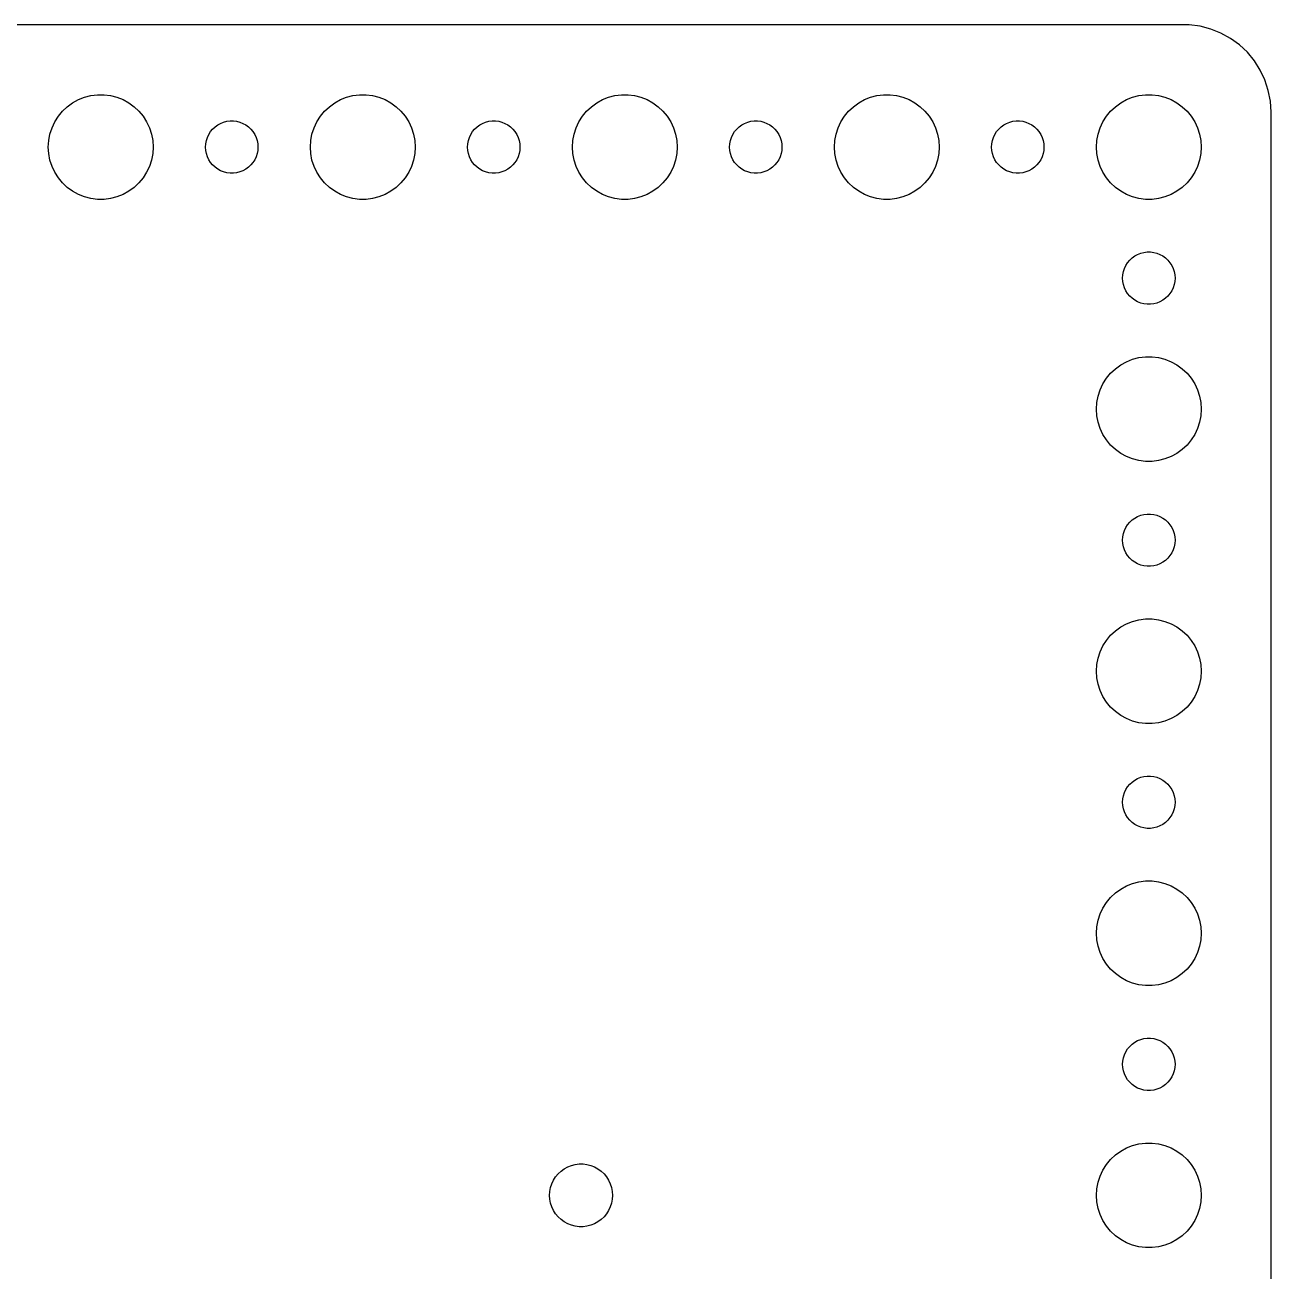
# Model space of a CAD drawing. Header units: metres. Extents: x -67 to 67, y -67 to 67.
# Drawn here: x -4.3 to 67, y -4.3 to 67 of the extents above; entities that cross this region are included whole.
import ezdxf

# ---------------------------------------------------------------- set-up
doc = ezdxf.new("R2010")
doc.units = ezdxf.units.M

msp = doc.modelspace()

# ---------------------------------------------------------------- linework, layer by layer
for p, q in [((62.3139, 66.9901), (-62.3139, 66.9901)), ((62.9369, 66.9114), (62.3139, 66.9901)), ((63.5451, 66.7553), (62.9369, 66.9114)), ((64.1289, 66.5241), (63.5451, 66.7553)), ((64.6791, 66.2216), (64.1289, 66.5241)), ((65.1871, 65.8526), (64.6791, 66.2216)), ((65.6448, 65.4227), (65.1871, 65.8526)), ((66.0451, 64.9389), (65.6448, 65.4227)), ((66.3815, 64.4088), (66.0451, 64.9389)), ((66.6489, 63.8406), (66.3815, 64.4088)), ((66.8429, 63.2434), (66.6489, 63.8406)), ((-1.27733, 62.7145), (-0.92705, 62.8532)), ((-0.92705, 62.8532), (-0.56213, 62.9469)), ((-0.56213, 62.9469), (-0.18837, 62.9941)), ((-0.18837, 62.9941), (0.18837, 62.9941)), ((0.18837, 62.9941), (0.56213, 62.9469)), ((0.56213, 62.9469), (0.92705, 62.8532)), ((0.92705, 62.8532), (1.27733, 62.7145)), ((13.7227, 62.7145), (14.0729, 62.8532)), ((14.0729, 62.8532), (14.4379, 62.9469)), ((14.4379, 62.9469), (14.8116, 62.9941)), ((14.8116, 62.9941), (15.1884, 62.9941)), ((15.1884, 62.9941), (15.5621, 62.9469)), ((15.5621, 62.9469), (15.927, 62.8532)), ((15.927, 62.8532), (16.2773, 62.7145)), ((28.7227, 62.7145), (29.0729, 62.8532)), ((29.0729, 62.8532), (29.4379, 62.9469)), ((29.4379, 62.9469), (29.8116, 62.9941)), ((29.8116, 62.9941), (30.1884, 62.9941)), ((30.1884, 62.9941), (30.5621, 62.9469)), ((30.5621, 62.9469), (30.927, 62.8532)), ((30.927, 62.8532), (31.2773, 62.7145)), ((43.7227, 62.7145), (44.0729, 62.8532)), ((44.0729, 62.8532), (44.4379, 62.9469)), ((44.4379, 62.9469), (44.8116, 62.9941)), ((44.8116, 62.9941), (45.1884, 62.9941)), ((45.1884, 62.9941), (45.5621, 62.9469)), ((45.5621, 62.9469), (45.927, 62.8532)), ((45.927, 62.8532), (46.2773, 62.7145)), ((58.7227, 62.7145), (59.0729, 62.8532)), ((59.0729, 62.8532), (59.4379, 62.9469)), ((59.4379, 62.9469), (59.8116, 62.9941)), ((59.8116, 62.9941), (60.1884, 62.9941)), ((60.1884, 62.9941), (60.5621, 62.9469)), ((60.5621, 62.9469), (60.927, 62.8532)), ((60.927, 62.8532), (61.2773, 62.7145)), ((66.9606, 62.6267), (66.8429, 63.2434)), ((-2.1869, 62.0536), (-1.91226, 62.3115)), ((-1.91226, 62.3115), (-1.60747, 62.533)), ((-1.60747, 62.533), (-1.27733, 62.7145)), ((1.27733, 62.7145), (1.60747, 62.533)), ((1.60747, 62.533), (1.91226, 62.3115)), ((1.91226, 62.3115), (2.1869, 62.0536)), ((12.8131, 62.0536), (13.0877, 62.3115)), ((13.0877, 62.3115), (13.3925, 62.533)), ((13.3925, 62.533), (13.7227, 62.7145)), ((16.2773, 62.7145), (16.6075, 62.533)), ((16.6075, 62.533), (16.9123, 62.3115)), ((16.9123, 62.3115), (17.1869, 62.0536)), ((27.8131, 62.0536), (28.0877, 62.3115)), ((28.0877, 62.3115), (28.3925, 62.533)), ((28.3925, 62.533), (28.7227, 62.7145)), ((31.2773, 62.7145), (31.6075, 62.533)), ((31.6075, 62.533), (31.9123, 62.3115)), ((31.9123, 62.3115), (32.1869, 62.0536)), ((42.8131, 62.0536), (43.0877, 62.3115)), ((43.0877, 62.3115), (43.3925, 62.533)), ((43.3925, 62.533), (43.7227, 62.7145)), ((46.2773, 62.7145), (46.6075, 62.533)), ((46.6075, 62.533), (46.9123, 62.3115)), ((46.9123, 62.3115), (47.1869, 62.0536)), ((57.8131, 62.0536), (58.0877, 62.3115)), ((58.0877, 62.3115), (58.3925, 62.533)), ((58.3925, 62.533), (58.7227, 62.7145)), ((61.2773, 62.7145), (61.6075, 62.533)), ((61.6075, 62.533), (61.9123, 62.3115)), ((61.9123, 62.3115), (62.1869, 62.0536)), ((67, 62), (66.9606, 62.6267)), ((-2.78932, 61.1044), (-2.62891, 61.4453)), ((-2.62891, 61.4453), (-2.42705, 61.7634)), ((-2.42705, 61.7634), (-2.1869, 62.0536)), ((2.1869, 62.0536), (2.42705, 61.7634)), ((2.42705, 61.7634), (2.62891, 61.4453)), ((2.62891, 61.4453), (2.78932, 61.1044)), ((6.69626, 61.2665), (6.86133, 61.3572)), ((6.86133, 61.3572), (7.03647, 61.4266)), ((7.03647, 61.4266), (7.21892, 61.4734)), ((7.21892, 61.4734), (7.40581, 61.497)), ((7.40581, 61.497), (7.59418, 61.497)), ((7.59418, 61.497), (7.78107, 61.4734)), ((7.78107, 61.4734), (7.96352, 61.4266)), ((7.96352, 61.4266), (8.13866, 61.3572)), ((8.13866, 61.3572), (8.30373, 61.2665)), ((12.2107, 61.1044), (12.3711, 61.4453)), ((12.3711, 61.4453), (12.5729, 61.7634)), ((12.5729, 61.7634), (12.8131, 62.0536)), ((17.1869, 62.0536), (17.427, 61.7634)), ((17.427, 61.7634), (17.6289, 61.4453)), ((17.6289, 61.4453), (17.7893, 61.1044)), ((21.6963, 61.2665), (21.8613, 61.3572)), ((21.8613, 61.3572), (22.0365, 61.4266)), ((22.0365, 61.4266), (22.2189, 61.4734)), ((22.2189, 61.4734), (22.4058, 61.497)), ((22.4058, 61.497), (22.5942, 61.497)), ((22.5942, 61.497), (22.7811, 61.4734)), ((22.7811, 61.4734), (22.9635, 61.4266)), ((22.9635, 61.4266), (23.1387, 61.3572)), ((23.1387, 61.3572), (23.3037, 61.2665)), ((27.2107, 61.1044), (27.3711, 61.4453)), ((27.3711, 61.4453), (27.5729, 61.7634)), ((27.5729, 61.7634), (27.8131, 62.0536)), ((32.1869, 62.0536), (32.427, 61.7634)), ((32.427, 61.7634), (32.6289, 61.4453)), ((32.6289, 61.4453), (32.7893, 61.1044)), ((36.6963, 61.2665), (36.8613, 61.3572)), ((36.8613, 61.3572), (37.0365, 61.4266)), ((37.0365, 61.4266), (37.2189, 61.4734)), ((37.2189, 61.4734), (37.4058, 61.497)), ((37.4058, 61.497), (37.5942, 61.497)), ((37.5942, 61.497), (37.7811, 61.4734)), ((37.7811, 61.4734), (37.9635, 61.4266)), ((37.9635, 61.4266), (38.1387, 61.3572)), ((38.1387, 61.3572), (38.3037, 61.2665)), ((42.2107, 61.1044), (42.3711, 61.4453)), ((42.3711, 61.4453), (42.5729, 61.7634)), ((42.5729, 61.7634), (42.8131, 62.0536)), ((47.1869, 62.0536), (47.427, 61.7634)), ((47.427, 61.7634), (47.6289, 61.4453)), ((47.6289, 61.4453), (47.7893, 61.1044)), ((51.6963, 61.2665), (51.8613, 61.3572)), ((51.8613, 61.3572), (52.0365, 61.4266)), ((52.0365, 61.4266), (52.2189, 61.4734)), ((52.2189, 61.4734), (52.4058, 61.497)), ((52.4058, 61.497), (52.5942, 61.497)), ((52.5942, 61.497), (52.7811, 61.4734)), ((52.7811, 61.4734), (52.9635, 61.4266)), ((52.9635, 61.4266), (53.1387, 61.3572)), ((53.1387, 61.3572), (53.3037, 61.2665)), ((57.2107, 61.1044), (57.3711, 61.4453)), ((57.3711, 61.4453), (57.5729, 61.7634)), ((57.5729, 61.7634), (57.8131, 62.0536)), ((62.1869, 62.0536), (62.427, 61.7634)), ((62.427, 61.7634), (62.6289, 61.4453)), ((62.6289, 61.4453), (62.7893, 61.1044)), ((67, -62), (67, 62)), ((-2.97633, 60.376), (-2.90575, 60.7461)), ((-2.90575, 60.7461), (-2.78932, 61.1044)), ((2.78932, 61.1044), (2.90575, 60.7461)), ((2.90575, 60.7461), (2.97633, 60.376)), ((6.10533, 60.5522), (6.18553, 60.7226)), ((6.18553, 60.7226), (6.28647, 60.8817)), ((6.28647, 60.8817), (6.40654, 61.0268)), ((6.40654, 61.0268), (6.54385, 61.1558)), ((6.54385, 61.1558), (6.69626, 61.2665)), ((8.30373, 61.2665), (8.45613, 61.1558)), ((8.45613, 61.1558), (8.59344, 61.0268)), ((8.59344, 61.0268), (8.71352, 60.8817)), ((8.71352, 60.8817), (8.81445, 60.7226)), ((8.81445, 60.7226), (8.89465, 60.5522)), ((12.0237, 60.376), (12.0942, 60.7461)), ((12.0942, 60.7461), (12.2107, 61.1044)), ((17.7893, 61.1044), (17.9057, 60.7461)), ((17.9057, 60.7461), (17.9763, 60.376)), ((21.1053, 60.5522), (21.1855, 60.7226)), ((21.1855, 60.7226), (21.2865, 60.8817)), ((21.2865, 60.8817), (21.4065, 61.0268)), ((21.4065, 61.0268), (21.5439, 61.1558)), ((21.5439, 61.1558), (21.6963, 61.2665)), ((23.3037, 61.2665), (23.4561, 61.1558)), ((23.4561, 61.1558), (23.5934, 61.0268)), ((23.5934, 61.0268), (23.7135, 60.8817)), ((23.7135, 60.8817), (23.8145, 60.7226)), ((23.8145, 60.7226), (23.8947, 60.5522)), ((27.0237, 60.376), (27.0942, 60.7461)), ((27.0942, 60.7461), (27.2107, 61.1044)), ((32.7893, 61.1044), (32.9057, 60.7461)), ((32.9057, 60.7461), (32.9763, 60.376)), ((36.1053, 60.5522), (36.1855, 60.7226)), ((36.1855, 60.7226), (36.2865, 60.8817)), ((36.2865, 60.8817), (36.4065, 61.0268)), ((36.4065, 61.0268), (36.5439, 61.1558)), ((36.5439, 61.1558), (36.6963, 61.2665)), ((38.3037, 61.2665), (38.4561, 61.1558)), ((38.4561, 61.1558), (38.5934, 61.0268)), ((38.5934, 61.0268), (38.7135, 60.8817)), ((38.7135, 60.8817), (38.8145, 60.7226)), ((38.8145, 60.7226), (38.8947, 60.5522)), ((42.0237, 60.376), (42.0942, 60.7461)), ((42.0942, 60.7461), (42.2107, 61.1044)), ((47.7893, 61.1044), (47.9057, 60.7461)), ((47.9057, 60.7461), (47.9763, 60.376)), ((51.1053, 60.5522), (51.1855, 60.7226)), ((51.1855, 60.7226), (51.2865, 60.8817)), ((51.2865, 60.8817), (51.4065, 61.0268)), ((51.4065, 61.0268), (51.5439, 61.1558)), ((51.5439, 61.1558), (51.6963, 61.2665)), ((53.3037, 61.2665), (53.4561, 61.1558)), ((53.4561, 61.1558), (53.5934, 61.0268)), ((53.5934, 61.0268), (53.7135, 60.8817)), ((53.7135, 60.8817), (53.8145, 60.7226)), ((53.8145, 60.7226), (53.8947, 60.5522)), ((57.0237, 60.376), (57.0942, 60.7461)), ((57.0942, 60.7461), (57.2107, 61.1044)), ((62.7893, 61.1044), (62.9057, 60.7461)), ((62.9057, 60.7461), (62.9763, 60.376)), ((-3, 60), (-2.97633, 60.376)), ((-2.97633, 59.624), (-3, 60)), ((2.97633, 60.376), (3, 60)), ((3, 60), (2.97633, 59.624)), ((6, 60), (6.01183, 60.188)), ((6.01183, 59.812), (6, 60)), ((6.01183, 60.188), (6.04712, 60.373)), ((6.04712, 60.373), (6.10533, 60.5522)), ((8.89465, 60.5522), (8.95287, 60.373)), ((8.95287, 60.373), (8.98816, 60.188)), ((8.98816, 60.188), (9, 60)), ((9, 60), (8.98816, 59.812)), ((12, 60), (12.0237, 60.376)), ((12.0237, 59.624), (12, 60)), ((17.9763, 60.376), (18, 60)), ((18, 60), (17.9763, 59.624)), ((21, 60), (21.0118, 60.188)), ((21.0118, 59.812), (21, 60)), ((21.0118, 60.188), (21.0471, 60.373)), ((21.0471, 60.373), (21.1053, 60.5522)), ((23.8947, 60.5522), (23.9529, 60.373)), ((23.9529, 60.373), (23.9882, 60.188)), ((23.9882, 60.188), (24, 60)), ((24, 60), (23.9882, 59.812)), ((27, 60), (27.0237, 60.376)), ((27.0237, 59.624), (27, 60)), ((32.9763, 60.376), (33, 60)), ((33, 60), (32.9763, 59.624)), ((36, 60), (36.0118, 60.188)), ((36.0118, 59.812), (36, 60)), ((36.0118, 60.188), (36.0471, 60.373)), ((36.0471, 60.373), (36.1053, 60.5522)), ((38.8947, 60.5522), (38.9529, 60.373)), ((38.9529, 60.373), (38.9882, 60.188)), ((38.9882, 60.188), (39, 60)), ((39, 60), (38.9882, 59.812)), ((42, 60), (42.0237, 60.376)), ((42.0237, 59.624), (42, 60)), ((47.9763, 60.376), (48, 60)), ((48, 60), (47.9763, 59.624)), ((51, 60), (51.0118, 60.188)), ((51.0118, 59.812), (51, 60)), ((51.0118, 60.188), (51.0471, 60.373)), ((51.0471, 60.373), (51.1053, 60.5522)), ((53.8947, 60.5522), (53.9529, 60.373)), ((53.9529, 60.373), (53.9882, 60.188)), ((53.9882, 60.188), (54, 60)), ((54, 60), (53.9882, 59.812)), ((57, 60), (57.0237, 60.376)), ((57.0237, 59.624), (57, 60)), ((62.9763, 60.376), (63, 60)), ((63, 60), (62.9763, 59.624)), ((-2.90575, 59.2539), (-2.97633, 59.624)), ((-2.78932, 58.8956), (-2.90575, 59.2539)), ((2.90575, 59.2539), (2.78932, 58.8956)), ((2.97633, 59.624), (2.90575, 59.2539)), ((6.04712, 59.627), (6.01183, 59.812)), ((6.10533, 59.4478), (6.04712, 59.627)), ((6.18553, 59.2774), (6.10533, 59.4478)), ((6.28647, 59.1183), (6.18553, 59.2774)), ((8.81445, 59.2774), (8.71352, 59.1183)), ((8.89465, 59.4478), (8.81445, 59.2774)), ((8.95287, 59.627), (8.89465, 59.4478)), ((8.98816, 59.812), (8.95287, 59.627)), ((12.0942, 59.2539), (12.0237, 59.624)), ((12.2107, 58.8956), (12.0942, 59.2539)), ((17.9057, 59.2539), (17.7893, 58.8956)), ((17.9763, 59.624), (17.9057, 59.2539)), ((21.0471, 59.627), (21.0118, 59.812)), ((21.1053, 59.4478), (21.0471, 59.627)), ((21.1855, 59.2774), (21.1053, 59.4478)), ((21.2865, 59.1183), (21.1855, 59.2774)), ((23.8145, 59.2774), (23.7135, 59.1183)), ((23.8947, 59.4478), (23.8145, 59.2774)), ((23.9529, 59.627), (23.8947, 59.4478)), ((23.9882, 59.812), (23.9529, 59.627)), ((27.0942, 59.2539), (27.0237, 59.624)), ((27.2107, 58.8956), (27.0942, 59.2539)), ((32.9057, 59.2539), (32.7893, 58.8956)), ((32.9763, 59.624), (32.9057, 59.2539)), ((36.0471, 59.627), (36.0118, 59.812)), ((36.1053, 59.4478), (36.0471, 59.627)), ((36.1855, 59.2774), (36.1053, 59.4478)), ((36.2865, 59.1183), (36.1855, 59.2774)), ((38.8145, 59.2774), (38.7135, 59.1183)), ((38.8947, 59.4478), (38.8145, 59.2774)), ((38.9529, 59.627), (38.8947, 59.4478)), ((38.9882, 59.812), (38.9529, 59.627)), ((42.0942, 59.2539), (42.0237, 59.624)), ((42.2107, 58.8956), (42.0942, 59.2539)), ((47.9057, 59.2539), (47.7893, 58.8956)), ((47.9763, 59.624), (47.9057, 59.2539)), ((51.0471, 59.627), (51.0118, 59.812)), ((51.1053, 59.4478), (51.0471, 59.627)), ((51.1855, 59.2774), (51.1053, 59.4478)), ((51.2865, 59.1183), (51.1855, 59.2774)), ((53.8145, 59.2774), (53.7135, 59.1183)), ((53.8947, 59.4478), (53.8145, 59.2774)), ((53.9529, 59.627), (53.8947, 59.4478)), ((53.9882, 59.812), (53.9529, 59.627)), ((57.0942, 59.2539), (57.0237, 59.624)), ((57.2107, 58.8956), (57.0942, 59.2539)), ((62.9057, 59.2539), (62.7893, 58.8956)), ((62.9763, 59.624), (62.9057, 59.2539)), ((-2.62891, 58.5547), (-2.78932, 58.8956)), ((-2.42705, 58.2366), (-2.62891, 58.5547)), ((2.62891, 58.5547), (2.42705, 58.2366)), ((2.78932, 58.8956), (2.62891, 58.5547)), ((6.40654, 58.9732), (6.28647, 59.1183)), ((6.54385, 58.8442), (6.40654, 58.9732)), ((6.69626, 58.7335), (6.54385, 58.8442)), ((6.86133, 58.6428), (6.69626, 58.7335)), ((7.03647, 58.5734), (6.86133, 58.6428)), ((7.21892, 58.5266), (7.03647, 58.5734)), ((7.40581, 58.503), (7.21892, 58.5266)), ((7.59418, 58.503), (7.40581, 58.503)), ((7.78107, 58.5266), (7.59418, 58.503)), ((7.96352, 58.5734), (7.78107, 58.5266)), ((8.13866, 58.6428), (7.96352, 58.5734)), ((8.30373, 58.7335), (8.13866, 58.6428)), ((8.45613, 58.8442), (8.30373, 58.7335)), ((8.59344, 58.9732), (8.45613, 58.8442)), ((8.71352, 59.1183), (8.59344, 58.9732)), ((12.3711, 58.5547), (12.2107, 58.8956)), ((12.5729, 58.2366), (12.3711, 58.5547)), ((17.6289, 58.5547), (17.427, 58.2366)), ((17.7893, 58.8956), (17.6289, 58.5547)), ((21.4065, 58.9732), (21.2865, 59.1183)), ((21.5439, 58.8442), (21.4065, 58.9732)), ((21.6963, 58.7335), (21.5439, 58.8442)), ((21.8613, 58.6428), (21.6963, 58.7335)), ((22.0365, 58.5734), (21.8613, 58.6428)), ((22.2189, 58.5266), (22.0365, 58.5734)), ((22.4058, 58.503), (22.2189, 58.5266)), ((22.5942, 58.503), (22.4058, 58.503)), ((22.7811, 58.5266), (22.5942, 58.503)), ((22.9635, 58.5734), (22.7811, 58.5266)), ((23.1387, 58.6428), (22.9635, 58.5734)), ((23.3037, 58.7335), (23.1387, 58.6428)), ((23.4561, 58.8442), (23.3037, 58.7335)), ((23.5934, 58.9732), (23.4561, 58.8442)), ((23.7135, 59.1183), (23.5934, 58.9732)), ((27.3711, 58.5547), (27.2107, 58.8956)), ((27.5729, 58.2366), (27.3711, 58.5547)), ((32.6289, 58.5547), (32.427, 58.2366)), ((32.7893, 58.8956), (32.6289, 58.5547)), ((36.4065, 58.9732), (36.2865, 59.1183)), ((36.5439, 58.8442), (36.4065, 58.9732)), ((36.6963, 58.7335), (36.5439, 58.8442)), ((36.8613, 58.6428), (36.6963, 58.7335)), ((37.0365, 58.5734), (36.8613, 58.6428)), ((37.2189, 58.5266), (37.0365, 58.5734)), ((37.4058, 58.503), (37.2189, 58.5266)), ((37.5942, 58.503), (37.4058, 58.503)), ((37.7811, 58.5266), (37.5942, 58.503)), ((37.9635, 58.5734), (37.7811, 58.5266)), ((38.1387, 58.6428), (37.9635, 58.5734)), ((38.3037, 58.7335), (38.1387, 58.6428)), ((38.4561, 58.8442), (38.3037, 58.7335)), ((38.5934, 58.9732), (38.4561, 58.8442)), ((38.7135, 59.1183), (38.5934, 58.9732)), ((42.3711, 58.5547), (42.2107, 58.8956)), ((42.5729, 58.2366), (42.3711, 58.5547)), ((47.6289, 58.5547), (47.427, 58.2366)), ((47.7893, 58.8956), (47.6289, 58.5547)), ((51.4065, 58.9732), (51.2865, 59.1183)), ((51.5439, 58.8442), (51.4065, 58.9732)), ((51.6963, 58.7335), (51.5439, 58.8442)), ((51.8613, 58.6428), (51.6963, 58.7335)), ((52.0365, 58.5734), (51.8613, 58.6428)), ((52.2189, 58.5266), (52.0365, 58.5734)), ((52.4058, 58.503), (52.2189, 58.5266)), ((52.5942, 58.503), (52.4058, 58.503)), ((52.7811, 58.5266), (52.5942, 58.503)), ((52.9635, 58.5734), (52.7811, 58.5266)), ((53.1387, 58.6428), (52.9635, 58.5734)), ((53.3037, 58.7335), (53.1387, 58.6428)), ((53.4561, 58.8442), (53.3037, 58.7335)), ((53.5934, 58.9732), (53.4561, 58.8442)), ((53.7135, 59.1183), (53.5934, 58.9732)), ((57.3711, 58.5547), (57.2107, 58.8956)), ((57.5729, 58.2366), (57.3711, 58.5547)), ((62.6289, 58.5547), (62.427, 58.2366)), ((62.7893, 58.8956), (62.6289, 58.5547)), ((-2.1869, 57.9464), (-2.42705, 58.2366)), ((-1.91226, 57.6885), (-2.1869, 57.9464)), ((2.1869, 57.9464), (1.91226, 57.6885)), ((2.42705, 58.2366), (2.1869, 57.9464)), ((12.8131, 57.9464), (12.5729, 58.2366)), ((13.0877, 57.6885), (12.8131, 57.9464)), ((17.1869, 57.9464), (16.9123, 57.6885)), ((17.427, 58.2366), (17.1869, 57.9464)), ((27.8131, 57.9464), (27.5729, 58.2366)), ((28.0877, 57.6885), (27.8131, 57.9464)), ((32.1869, 57.9464), (31.9123, 57.6885)), ((32.427, 58.2366), (32.1869, 57.9464)), ((42.8131, 57.9464), (42.5729, 58.2366)), ((43.0877, 57.6885), (42.8131, 57.9464)), ((47.1869, 57.9464), (46.9123, 57.6885)), ((47.427, 58.2366), (47.1869, 57.9464)), ((57.8131, 57.9464), (57.5729, 58.2366)), ((58.0877, 57.6885), (57.8131, 57.9464)), ((62.1869, 57.9464), (61.9123, 57.6885)), ((62.427, 58.2366), (62.1869, 57.9464)), ((-1.60747, 57.467), (-1.91226, 57.6885)), ((-1.27733, 57.2855), (-1.60747, 57.467)), ((-0.92705, 57.1468), (-1.27733, 57.2855)), ((-0.56213, 57.0531), (-0.92705, 57.1468)), ((0.92705, 57.1468), (0.56213, 57.0531)), ((1.27733, 57.2855), (0.92705, 57.1468)), ((1.60747, 57.467), (1.27733, 57.2855)), ((1.91226, 57.6885), (1.60747, 57.467)), ((13.3925, 57.467), (13.0877, 57.6885)), ((13.7227, 57.2855), (13.3925, 57.467)), ((14.0729, 57.1468), (13.7227, 57.2855)), ((14.4379, 57.0531), (14.0729, 57.1468)), ((15.927, 57.1468), (15.5621, 57.0531)), ((16.2773, 57.2855), (15.927, 57.1468)), ((16.6075, 57.467), (16.2773, 57.2855)), ((16.9123, 57.6885), (16.6075, 57.467)), ((28.3925, 57.467), (28.0877, 57.6885)), ((28.7227, 57.2855), (28.3925, 57.467)), ((29.0729, 57.1468), (28.7227, 57.2855)), ((29.4379, 57.0531), (29.0729, 57.1468)), ((30.927, 57.1468), (30.5621, 57.0531)), ((31.2773, 57.2855), (30.927, 57.1468)), ((31.6075, 57.467), (31.2773, 57.2855)), ((31.9123, 57.6885), (31.6075, 57.467)), ((43.3925, 57.467), (43.0877, 57.6885)), ((43.7227, 57.2855), (43.3925, 57.467)), ((44.0729, 57.1468), (43.7227, 57.2855)), ((44.4379, 57.0531), (44.0729, 57.1468)), ((45.927, 57.1468), (45.5621, 57.0531)), ((46.2773, 57.2855), (45.927, 57.1468)), ((46.6075, 57.467), (46.2773, 57.2855)), ((46.9123, 57.6885), (46.6075, 57.467)), ((58.3925, 57.467), (58.0877, 57.6885)), ((58.7227, 57.2855), (58.3925, 57.467)), ((59.0729, 57.1468), (58.7227, 57.2855)), ((59.4379, 57.0531), (59.0729, 57.1468)), ((60.927, 57.1468), (60.5621, 57.0531)), ((61.2773, 57.2855), (60.927, 57.1468)), ((61.6075, 57.467), (61.2773, 57.2855)), ((61.9123, 57.6885), (61.6075, 57.467)), ((-0.18837, 57.0059), (-0.56213, 57.0531)), ((0.18837, 57.0059), (-0.18837, 57.0059)), ((0.56213, 57.0531), (0.18837, 57.0059)), ((14.8116, 57.0059), (14.4379, 57.0531)), ((15.1884, 57.0059), (14.8116, 57.0059)), ((15.5621, 57.0531), (15.1884, 57.0059)), ((29.8116, 57.0059), (29.4379, 57.0531)), ((30.1884, 57.0059), (29.8116, 57.0059)), ((30.5621, 57.0531), (30.1884, 57.0059)), ((44.8116, 57.0059), (44.4379, 57.0531)), ((45.1884, 57.0059), (44.8116, 57.0059)), ((45.5621, 57.0531), (45.1884, 57.0059)), ((59.8116, 57.0059), (59.4379, 57.0531)), ((60.1884, 57.0059), (59.8116, 57.0059)), ((60.5621, 57.0531), (60.1884, 57.0059)), ((58.7865, 53.3817), (58.9065, 53.5268)), ((58.9065, 53.5268), (59.0439, 53.6558)), ((59.0439, 53.6558), (59.1963, 53.7665)), ((59.1963, 53.7665), (59.3613, 53.8572)), ((59.3613, 53.8572), (59.5365, 53.9266)), ((59.5365, 53.9266), (59.7189, 53.9734)), ((59.7189, 53.9734), (59.9058, 53.997)), ((59.9058, 53.997), (60.0942, 53.997)), ((60.0942, 53.997), (60.2811, 53.9734)), ((60.2811, 53.9734), (60.4635, 53.9266)), ((60.4635, 53.9266), (60.6387, 53.8572)), ((60.6387, 53.8572), (60.8037, 53.7665)), ((60.8037, 53.7665), (60.9561, 53.6558)), ((60.9561, 53.6558), (61.0934, 53.5268)), ((61.0934, 53.5268), (61.2135, 53.3817)), ((58.5118, 52.688), (58.5471, 52.873)), ((58.5471, 52.873), (58.6053, 53.0522)), ((58.6053, 53.0522), (58.6855, 53.2226)), ((58.6855, 53.2226), (58.7865, 53.3817)), ((61.2135, 53.3817), (61.3145, 53.2226)), ((61.3145, 53.2226), (61.3947, 53.0522)), ((61.3947, 53.0522), (61.4529, 52.873)), ((61.4529, 52.873), (61.4882, 52.688)), ((58.5, 52.5), (58.5118, 52.688)), ((58.5118, 52.312), (58.5, 52.5)), ((58.5471, 52.127), (58.5118, 52.312)), ((58.6053, 51.9478), (58.5471, 52.127)), ((61.4529, 52.127), (61.3947, 51.9478)), ((61.4882, 52.312), (61.4529, 52.127)), ((61.4882, 52.688), (61.5, 52.5)), ((61.5, 52.5), (61.4882, 52.312)), ((58.6855, 51.7774), (58.6053, 51.9478)), ((58.7865, 51.6183), (58.6855, 51.7774)), ((58.9065, 51.4732), (58.7865, 51.6183)), ((59.0439, 51.3442), (58.9065, 51.4732)), ((61.0934, 51.4732), (60.9561, 51.3442)), ((61.2135, 51.6183), (61.0934, 51.4732)), ((61.3145, 51.7774), (61.2135, 51.6183)), ((61.3947, 51.9478), (61.3145, 51.7774)), ((59.1963, 51.2335), (59.0439, 51.3442)), ((59.3613, 51.1428), (59.1963, 51.2335)), ((59.5365, 51.0734), (59.3613, 51.1428)), ((59.7189, 51.0266), (59.5365, 51.0734)), ((59.9058, 51.003), (59.7189, 51.0266)), ((60.0942, 51.003), (59.9058, 51.003)), ((60.2811, 51.0266), (60.0942, 51.003)), ((60.4635, 51.0734), (60.2811, 51.0266)), ((60.6387, 51.1428), (60.4635, 51.0734)), ((60.8037, 51.2335), (60.6387, 51.1428)), ((60.9561, 51.3442), (60.8037, 51.2335)), ((58.7227, 47.7145), (59.0729, 47.8532)), ((59.0729, 47.8532), (59.4379, 47.9469)), ((59.4379, 47.9469), (59.8116, 47.9941)), ((59.8116, 47.9941), (60.1884, 47.9941)), ((60.1884, 47.9941), (60.5621, 47.9469)), ((60.5621, 47.9469), (60.927, 47.8532)), ((60.927, 47.8532), (61.2773, 47.7145)), ((57.8131, 47.0536), (58.0877, 47.3115)), ((58.0877, 47.3115), (58.3925, 47.533)), ((58.3925, 47.533), (58.7227, 47.7145)), ((61.2773, 47.7145), (61.6075, 47.533)), ((61.6075, 47.533), (61.9123, 47.3115)), ((61.9123, 47.3115), (62.1869, 47.0536)), ((57.2107, 46.1044), (57.3711, 46.4453)), ((57.3711, 46.4453), (57.5729, 46.7634)), ((57.5729, 46.7634), (57.8131, 47.0536)), ((62.1869, 47.0536), (62.427, 46.7634)), ((62.427, 46.7634), (62.6289, 46.4453)), ((62.6289, 46.4453), (62.7893, 46.1044)), ((57.0237, 45.376), (57.0942, 45.7461)), ((57.0942, 45.7461), (57.2107, 46.1044)), ((62.7893, 46.1044), (62.9057, 45.7461)), ((62.9057, 45.7461), (62.9763, 45.376)), ((57, 45), (57.0237, 45.376)), ((57.0237, 44.624), (57, 45)), ((62.9763, 45.376), (63, 45)), ((63, 45), (62.9763, 44.624)), ((57.0942, 44.2539), (57.0237, 44.624)), ((57.2107, 43.8956), (57.0942, 44.2539)), ((62.9057, 44.2539), (62.7893, 43.8956)), ((62.9763, 44.624), (62.9057, 44.2539)), ((57.3711, 43.5547), (57.2107, 43.8956)), ((57.5729, 43.2366), (57.3711, 43.5547)), ((62.6289, 43.5547), (62.427, 43.2366)), ((62.7893, 43.8956), (62.6289, 43.5547)), ((57.8131, 42.9464), (57.5729, 43.2366)), ((58.0877, 42.6885), (57.8131, 42.9464)), ((62.1869, 42.9464), (61.9123, 42.6885)), ((62.427, 43.2366), (62.1869, 42.9464)), ((58.3925, 42.467), (58.0877, 42.6885)), ((58.7227, 42.2855), (58.3925, 42.467)), ((59.0729, 42.1468), (58.7227, 42.2855)), ((59.4379, 42.0531), (59.0729, 42.1468)), ((60.927, 42.1468), (60.5621, 42.0531)), ((61.2773, 42.2855), (60.927, 42.1468)), ((61.6075, 42.467), (61.2773, 42.2855)), ((61.9123, 42.6885), (61.6075, 42.467)), ((59.8116, 42.0059), (59.4379, 42.0531)), ((60.1884, 42.0059), (59.8116, 42.0059)), ((60.5621, 42.0531), (60.1884, 42.0059)), ((58.7865, 38.3817), (58.9065, 38.5268)), ((58.9065, 38.5268), (59.0439, 38.6558)), ((59.0439, 38.6558), (59.1963, 38.7665)), ((59.1963, 38.7665), (59.3613, 38.8572)), ((59.3613, 38.8572), (59.5365, 38.9266)), ((59.5365, 38.9266), (59.7189, 38.9734)), ((59.7189, 38.9734), (59.9058, 38.997)), ((59.9058, 38.997), (60.0942, 38.997)), ((60.0942, 38.997), (60.2811, 38.9734)), ((60.2811, 38.9734), (60.4635, 38.9266)), ((60.4635, 38.9266), (60.6387, 38.8572)), ((60.6387, 38.8572), (60.8037, 38.7665)), ((60.8037, 38.7665), (60.9561, 38.6558)), ((60.9561, 38.6558), (61.0934, 38.5268)), ((61.0934, 38.5268), (61.2135, 38.3817)), ((58.5118, 37.688), (58.5471, 37.873)), ((58.5471, 37.873), (58.6053, 38.0522)), ((58.6053, 38.0522), (58.6855, 38.2226)), ((58.6855, 38.2226), (58.7865, 38.3817)), ((61.2135, 38.3817), (61.3145, 38.2226)), ((61.3145, 38.2226), (61.3947, 38.0522)), ((61.3947, 38.0522), (61.4529, 37.873)), ((61.4529, 37.873), (61.4882, 37.688)), ((58.5, 37.5), (58.5118, 37.688)), ((58.5118, 37.312), (58.5, 37.5)), ((58.5471, 37.127), (58.5118, 37.312)), ((58.6053, 36.9478), (58.5471, 37.127)), ((61.4529, 37.127), (61.3947, 36.9478)), ((61.4882, 37.312), (61.4529, 37.127)), ((61.4882, 37.688), (61.5, 37.5)), ((61.5, 37.5), (61.4882, 37.312)), ((58.6855, 36.7774), (58.6053, 36.9478)), ((58.7865, 36.6183), (58.6855, 36.7774)), ((58.9065, 36.4732), (58.7865, 36.6183)), ((59.0439, 36.3442), (58.9065, 36.4732)), ((61.0934, 36.4732), (60.9561, 36.3442)), ((61.2135, 36.6183), (61.0934, 36.4732)), ((61.3145, 36.7774), (61.2135, 36.6183)), ((61.3947, 36.9478), (61.3145, 36.7774)), ((59.1963, 36.2335), (59.0439, 36.3442)), ((59.3613, 36.1428), (59.1963, 36.2335)), ((59.5365, 36.0734), (59.3613, 36.1428)), ((59.7189, 36.0266), (59.5365, 36.0734)), ((59.9058, 36.003), (59.7189, 36.0266)), ((60.0942, 36.003), (59.9058, 36.003)), ((60.2811, 36.0266), (60.0942, 36.003)), ((60.4635, 36.0734), (60.2811, 36.0266)), ((60.6387, 36.1428), (60.4635, 36.0734)), ((60.8037, 36.2335), (60.6387, 36.1428)), ((60.9561, 36.3442), (60.8037, 36.2335)), ((58.7227, 32.7145), (59.0729, 32.8532)), ((59.0729, 32.8532), (59.4379, 32.9469)), ((59.4379, 32.9469), (59.8116, 32.9941)), ((59.8116, 32.9941), (60.1884, 32.9941)), ((60.1884, 32.9941), (60.5621, 32.9469)), ((60.5621, 32.9469), (60.927, 32.8532)), ((60.927, 32.8532), (61.2773, 32.7145)), ((57.8131, 32.0536), (58.0877, 32.3115)), ((58.0877, 32.3115), (58.3925, 32.533)), ((58.3925, 32.533), (58.7227, 32.7145)), ((61.2773, 32.7145), (61.6075, 32.533)), ((61.6075, 32.533), (61.9123, 32.3115)), ((61.9123, 32.3115), (62.1869, 32.0536)), ((57.2107, 31.1044), (57.3711, 31.4453)), ((57.3711, 31.4453), (57.5729, 31.7634)), ((57.5729, 31.7634), (57.8131, 32.0536)), ((62.1869, 32.0536), (62.427, 31.7634)), ((62.427, 31.7634), (62.6289, 31.4453)), ((62.6289, 31.4453), (62.7893, 31.1044)), ((57.0237, 30.376), (57.0942, 30.7461)), ((57.0942, 30.7461), (57.2107, 31.1044)), ((62.7893, 31.1044), (62.9057, 30.7461)), ((62.9057, 30.7461), (62.9763, 30.376)), ((57, 30), (57.0237, 30.376)), ((57.0237, 29.624), (57, 30)), ((62.9763, 30.376), (63, 30)), ((63, 30), (62.9763, 29.624)), ((57.0942, 29.2539), (57.0237, 29.624)), ((57.2107, 28.8956), (57.0942, 29.2539)), ((62.9057, 29.2539), (62.7893, 28.8956)), ((62.9763, 29.624), (62.9057, 29.2539)), ((57.3711, 28.5547), (57.2107, 28.8956)), ((57.5729, 28.2366), (57.3711, 28.5547)), ((62.6289, 28.5547), (62.427, 28.2366)), ((62.7893, 28.8956), (62.6289, 28.5547)), ((57.8131, 27.9464), (57.5729, 28.2366)), ((58.0877, 27.6884), (57.8131, 27.9464)), ((62.1869, 27.9464), (61.9123, 27.6884)), ((62.427, 28.2366), (62.1869, 27.9464)), ((58.3925, 27.467), (58.0877, 27.6884)), ((58.7227, 27.2855), (58.3925, 27.467)), ((59.0729, 27.1468), (58.7227, 27.2855)), ((59.4379, 27.0531), (59.0729, 27.1468)), ((60.927, 27.1468), (60.5621, 27.0531)), ((61.2773, 27.2855), (60.927, 27.1468)), ((61.6075, 27.467), (61.2773, 27.2855)), ((61.9123, 27.6884), (61.6075, 27.467)), ((59.8116, 27.0059), (59.4379, 27.0531)), ((60.1884, 27.0059), (59.8116, 27.0059)), ((60.5621, 27.0531), (60.1884, 27.0059)), ((58.9065, 23.5268), (59.0439, 23.6558)), ((59.0439, 23.6558), (59.1963, 23.7665)), ((59.1963, 23.7665), (59.3613, 23.8572)), ((59.3613, 23.8572), (59.5365, 23.9266)), ((59.5365, 23.9266), (59.7189, 23.9734)), ((59.7189, 23.9734), (59.9058, 23.997)), ((59.9058, 23.997), (60.0942, 23.997)), ((60.0942, 23.997), (60.2811, 23.9734)), ((60.2811, 23.9734), (60.4635, 23.9266)), ((60.4635, 23.9266), (60.6387, 23.8572)), ((60.6387, 23.8572), (60.8037, 23.7665)), ((60.8037, 23.7665), (60.9561, 23.6558)), ((60.9561, 23.6558), (61.0934, 23.5268)), ((58.5118, 22.688), (58.5471, 22.873)), ((58.5471, 22.873), (58.6053, 23.0522)), ((58.6053, 23.0522), (58.6855, 23.2226)), ((58.6855, 23.2226), (58.7865, 23.3817)), ((58.7865, 23.3817), (58.9065, 23.5268)), ((61.0934, 23.5268), (61.2135, 23.3817)), ((61.2135, 23.3817), (61.3145, 23.2226)), ((61.3145, 23.2226), (61.3947, 23.0522)), ((61.3947, 23.0522), (61.4529, 22.873)), ((61.4529, 22.873), (61.4882, 22.688)), ((58.5, 22.5), (58.5118, 22.688)), ((58.5118, 22.312), (58.5, 22.5)), ((58.5471, 22.127), (58.5118, 22.312)), ((58.6053, 21.9478), (58.5471, 22.127)), ((61.4529, 22.127), (61.3947, 21.9478)), ((61.4882, 22.312), (61.4529, 22.127)), ((61.4882, 22.688), (61.5, 22.5)), ((61.5, 22.5), (61.4882, 22.312)), ((58.6855, 21.7774), (58.6053, 21.9478)), ((58.7865, 21.6183), (58.6855, 21.7774)), ((58.9065, 21.4732), (58.7865, 21.6183)), ((59.0439, 21.3442), (58.9065, 21.4732)), ((61.0934, 21.4732), (60.9561, 21.3442)), ((61.2135, 21.6183), (61.0934, 21.4732)), ((61.3145, 21.7774), (61.2135, 21.6183)), ((61.3947, 21.9478), (61.3145, 21.7774)), ((59.1963, 21.2335), (59.0439, 21.3442)), ((59.3613, 21.1427), (59.1963, 21.2335)), ((59.5365, 21.0734), (59.3613, 21.1427)), ((59.7189, 21.0266), (59.5365, 21.0734)), ((59.9058, 21.003), (59.7189, 21.0266)), ((60.0942, 21.003), (59.9058, 21.003)), ((60.2811, 21.0266), (60.0942, 21.003)), ((60.4635, 21.0734), (60.2811, 21.0266)), ((60.6387, 21.1427), (60.4635, 21.0734)), ((60.8037, 21.2335), (60.6387, 21.1427)), ((60.9561, 21.3442), (60.8037, 21.2335)), ((58.7227, 17.7145), (59.0729, 17.8532)), ((59.0729, 17.8532), (59.4379, 17.9469)), ((59.4379, 17.9469), (59.8116, 17.9941)), ((59.8116, 17.9941), (60.1884, 17.9941)), ((60.1884, 17.9941), (60.5621, 17.9469)), ((60.5621, 17.9469), (60.927, 17.8532)), ((60.927, 17.8532), (61.2773, 17.7145)), ((57.8131, 17.0536), (58.0877, 17.3115)), ((58.0877, 17.3115), (58.3925, 17.533)), ((58.3925, 17.533), (58.7227, 17.7145)), ((61.2773, 17.7145), (61.6075, 17.533)), ((61.6075, 17.533), (61.9123, 17.3115)), ((61.9123, 17.3115), (62.1869, 17.0536)), ((57.2107, 16.1044), (57.3711, 16.4453)), ((57.3711, 16.4453), (57.5729, 16.7634)), ((57.5729, 16.7634), (57.8131, 17.0536)), ((62.1869, 17.0536), (62.427, 16.7634)), ((62.427, 16.7634), (62.6289, 16.4453)), ((62.6289, 16.4453), (62.7893, 16.1044)), ((57.0237, 15.376), (57.0942, 15.7461)), ((57.0942, 15.7461), (57.2107, 16.1044)), ((62.7893, 16.1044), (62.9057, 15.7461)), ((62.9057, 15.7461), (62.9763, 15.376)), ((57, 15), (57.0237, 15.376)), ((57.0237, 14.624), (57, 15)), ((62.9763, 15.376), (63, 15)), ((63, 15), (62.9763, 14.624)), ((57.0942, 14.2539), (57.0237, 14.624)), ((62.9763, 14.624), (62.9057, 14.2539)), ((57.2107, 13.8956), (57.0942, 14.2539)), ((57.3711, 13.5547), (57.2107, 13.8956)), ((57.5729, 13.2366), (57.3711, 13.5547)), ((62.6289, 13.5547), (62.427, 13.2366)), ((62.7893, 13.8956), (62.6289, 13.5547)), ((62.9057, 14.2539), (62.7893, 13.8956)), ((57.8131, 12.9464), (57.5729, 13.2366)), ((58.0877, 12.6884), (57.8131, 12.9464)), ((62.1869, 12.9464), (61.9123, 12.6884)), ((62.427, 13.2366), (62.1869, 12.9464)), ((58.3925, 12.467), (58.0877, 12.6884)), ((58.7227, 12.2855), (58.3925, 12.467)), ((59.0729, 12.1468), (58.7227, 12.2855)), ((59.4379, 12.0531), (59.0729, 12.1468)), ((60.927, 12.1468), (60.5621, 12.0531)), ((61.2773, 12.2855), (60.927, 12.1468)), ((61.6075, 12.467), (61.2773, 12.2855)), ((61.9123, 12.6884), (61.6075, 12.467)), ((59.8116, 12.0059), (59.4379, 12.0531)), ((60.1884, 12.0059), (59.8116, 12.0059)), ((60.5621, 12.0531), (60.1884, 12.0059)), ((58.9065, 8.52681), (59.0439, 8.65576)), ((59.0439, 8.65576), (59.1963, 8.76648)), ((59.1963, 8.76648), (59.3613, 8.85724)), ((59.3613, 8.85724), (59.5365, 8.92657)), ((59.5365, 8.92657), (59.7189, 8.97342)), ((59.7189, 8.97342), (59.9058, 8.99704)), ((59.9058, 8.99704), (60.0942, 8.99704)), ((60.0942, 8.99704), (60.2811, 8.97342)), ((60.2811, 8.97342), (60.4635, 8.92657)), ((60.4635, 8.92657), (60.6387, 8.85724)), ((60.6387, 8.85724), (60.8037, 8.76648)), ((60.8037, 8.76648), (60.9561, 8.65576)), ((60.9561, 8.65576), (61.0934, 8.52681)), ((58.5118, 7.68799), (58.5471, 7.87303)), ((58.5471, 7.87303), (58.6053, 8.05219)), ((58.6053, 8.05219), (58.6855, 8.22263)), ((58.6855, 8.22263), (58.7865, 8.38167)), ((58.7865, 8.38167), (58.9065, 8.52681)), ((61.0934, 8.52681), (61.2135, 8.38167)), ((61.2135, 8.38167), (61.3145, 8.22263)), ((61.3145, 8.22263), (61.3947, 8.05219)), ((61.3947, 8.05219), (61.4529, 7.87303)), ((61.4529, 7.87303), (61.4882, 7.68799)), ((58.5, 7.5), (58.5118, 7.68799)), ((58.5118, 7.312), (58.5, 7.5)), ((58.5471, 7.12695), (58.5118, 7.312)), ((61.4882, 7.312), (61.4529, 7.12695)), ((61.4882, 7.68799), (61.5, 7.5)), ((61.5, 7.5), (61.4882, 7.312)), ((58.6053, 6.9478), (58.5471, 7.12695)), ((58.6855, 6.77736), (58.6053, 6.9478)), ((58.7865, 6.61832), (58.6855, 6.77736)), ((58.9065, 6.47318), (58.7865, 6.61832)), ((59.0439, 6.34422), (58.9065, 6.47318)), ((61.0934, 6.47318), (60.9561, 6.34422)), ((61.2135, 6.61832), (61.0934, 6.47318)), ((61.3145, 6.77736), (61.2135, 6.61832)), ((61.3947, 6.9478), (61.3145, 6.77736)), ((61.4529, 7.12695), (61.3947, 6.9478)), ((59.1963, 6.23351), (59.0439, 6.34422)), ((59.3613, 6.14275), (59.1963, 6.23351)), ((59.5365, 6.07341), (59.3613, 6.14275)), ((59.7189, 6.02657), (59.5365, 6.07341)), ((59.9058, 6.00294), (59.7189, 6.02657)), ((60.0942, 6.00294), (59.9058, 6.00294)), ((60.2811, 6.02657), (60.0942, 6.00294)), ((60.4635, 6.07341), (60.2811, 6.02657)), ((60.6387, 6.14275), (60.4635, 6.07341)), ((60.8037, 6.23351), (60.6387, 6.14275)), ((60.9561, 6.34422), (60.8037, 6.23351)), ((59.0729, 2.85316), (59.4379, 2.94685)), ((59.4379, 2.94685), (59.8116, 2.99408)), ((59.8116, 2.99408), (60.1884, 2.99408)), ((60.1884, 2.99408), (60.5621, 2.94685)), ((60.5621, 2.94685), (60.927, 2.85316)), ((57.8131, 2.05363), (58.0877, 2.31154)), ((58.0877, 2.31154), (58.3925, 2.53297)), ((58.3925, 2.53297), (58.7227, 2.71448)), ((58.7227, 2.71448), (59.0729, 2.85316)), ((60.927, 2.85316), (61.2773, 2.71448)), ((61.2773, 2.71448), (61.6075, 2.53297)), ((61.6075, 2.53297), (61.9123, 2.31154)), ((61.9123, 2.31154), (62.1869, 2.05363)), ((26.3526, 1.38692), (26.5355, 1.51978)), ((26.5355, 1.51978), (26.7336, 1.62868)), ((26.7336, 1.62868), (26.9438, 1.7119)), ((26.9438, 1.7119), (27.1627, 1.76811)), ((27.1627, 1.76811), (27.387, 1.79645)), ((27.387, 1.79645), (27.613, 1.79645)), ((27.613, 1.79645), (27.8373, 1.76811)), ((27.8373, 1.76811), (28.0562, 1.7119)), ((28.0562, 1.7119), (28.2664, 1.62868)), ((28.2664, 1.62868), (28.4645, 1.51978)), ((28.4645, 1.51978), (28.6474, 1.38692)), ((57.2107, 1.10437), (57.3711, 1.44525)), ((57.3711, 1.44525), (57.5729, 1.76335)), ((57.5729, 1.76335), (57.8131, 2.05363)), ((62.1869, 2.05363), (62.427, 1.76335)), ((62.427, 1.76335), (62.6289, 1.44525)), ((62.6289, 1.44525), (62.7893, 1.10437)), ((25.8264, 0.66261), (25.9226, 0.86714)), ((25.9226, 0.86714), (26.0438, 1.058)), ((26.0438, 1.058), (26.1879, 1.23218)), ((26.1879, 1.23218), (26.3526, 1.38692)), ((28.6474, 1.38692), (28.8121, 1.23218)), ((28.8121, 1.23218), (28.9562, 1.058)), ((28.9562, 1.058), (29.0773, 0.86714)), ((29.0773, 0.86714), (29.1736, 0.66261)), ((57.0237, 0.37599), (57.0942, 0.74606)), ((57.0942, 0.74606), (57.2107, 1.10437)), ((62.7893, 1.10437), (62.9057, 0.74606)), ((62.9057, 0.74606), (62.9763, 0.37599)), ((25.7, 0), (25.7142, 0.22559)), ((25.7142, -0.22559), (25.7, 0)), ((25.7142, 0.22559), (25.7565, 0.44763)), ((25.7565, 0.44763), (25.8264, 0.66261)), ((29.1736, 0.66261), (29.2434, 0.44763)), ((29.2434, 0.44763), (29.2858, 0.22559)), ((29.2858, 0.22559), (29.3, 0)), ((29.3, 0), (29.2858, -0.22559)), ((57, 0), (57.0237, 0.37599)), ((57.0237, -0.37599), (57, 0)), ((62.9763, 0.37599), (63, 0)), ((63, 0), (62.9763, -0.37599)), ((25.7565, -0.44763), (25.7142, -0.22559)), ((25.8264, -0.66261), (25.7565, -0.44763)), ((25.9226, -0.86714), (25.8264, -0.66261)), ((29.1736, -0.66261), (29.0773, -0.86714)), ((29.2434, -0.44763), (29.1736, -0.66261)), ((29.2858, -0.22559), (29.2434, -0.44763)), ((57.0942, -0.74606), (57.0237, -0.37599)), ((62.9763, -0.37599), (62.9057, -0.74606)), ((26.0438, -1.058), (25.9226, -0.86714)), ((26.1879, -1.23218), (26.0438, -1.058)), ((26.3526, -1.38692), (26.1879, -1.23218)), ((26.5355, -1.51978), (26.3526, -1.38692)), ((28.6474, -1.38692), (28.4645, -1.51978)), ((28.8121, -1.23218), (28.6474, -1.38692)), ((28.9562, -1.058), (28.8121, -1.23218)), ((29.0773, -0.86714), (28.9562, -1.058)), ((57.2107, -1.10437), (57.0942, -0.74606)), ((57.3711, -1.44525), (57.2107, -1.10437)), ((62.7893, -1.10437), (62.6289, -1.44525)), ((62.9057, -0.74606), (62.7893, -1.10437)), ((26.7336, -1.62868), (26.5355, -1.51978)), ((26.9438, -1.7119), (26.7336, -1.62868)), ((27.1627, -1.76811), (26.9438, -1.7119)), ((27.387, -1.79645), (27.1627, -1.76811)), ((27.613, -1.79645), (27.387, -1.79645)), ((27.8373, -1.76811), (27.613, -1.79645)), ((28.0562, -1.7119), (27.8373, -1.76811)), ((28.2664, -1.62868), (28.0562, -1.7119)), ((28.4645, -1.51978), (28.2664, -1.62868)), ((57.5729, -1.76335), (57.3711, -1.44525)), ((57.8131, -2.05363), (57.5729, -1.76335)), ((58.0877, -2.31154), (57.8131, -2.05363)), ((62.1869, -2.05363), (61.9123, -2.31154)), ((62.427, -1.76335), (62.1869, -2.05363)), ((62.6289, -1.44525), (62.427, -1.76335)), ((58.3925, -2.53297), (58.0877, -2.31154)), ((58.7227, -2.71448), (58.3925, -2.53297)), ((59.0729, -2.85316), (58.7227, -2.71448)), ((59.4379, -2.94685), (59.0729, -2.85316)), ((60.927, -2.85316), (60.5621, -2.94685)), ((61.2773, -2.71448), (60.927, -2.85316)), ((61.6075, -2.53297), (61.2773, -2.71448)), ((61.9123, -2.31154), (61.6075, -2.53297)), ((59.8116, -2.99408), (59.4379, -2.94685)), ((60.1884, -2.99408), (59.8116, -2.99408)), ((60.5621, -2.94685), (60.1884, -2.99408))]:
    msp.add_line(p, q)

doc.saveas('drawing.dxf')
